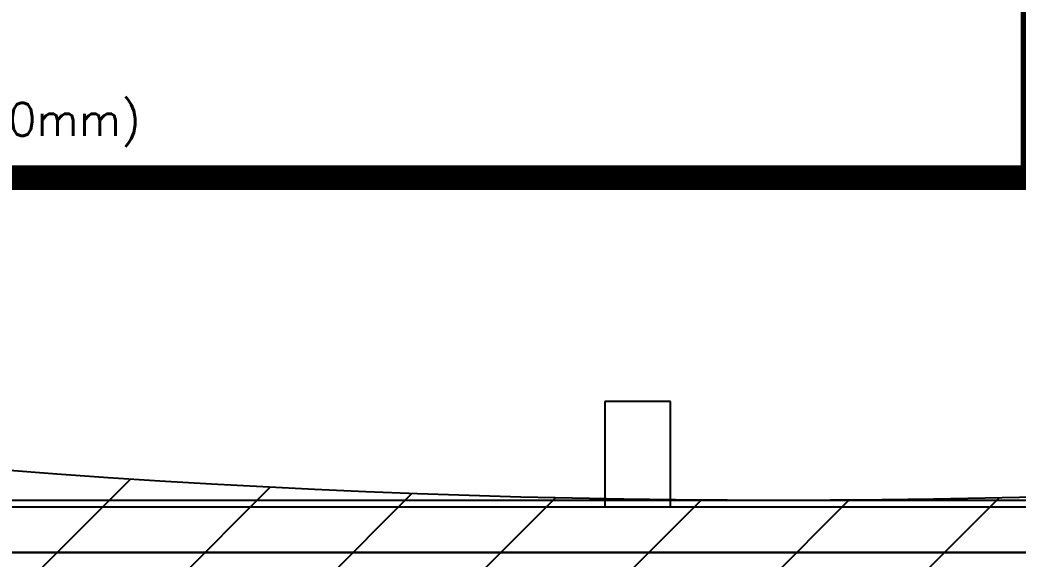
# Model space of a CAD drawing. Header units: millimetres. Extents: x -107267 to 109426, y -98906 to 83910.
# Drawn here: x -10440 to -7410, y -20 to 1616 of the extents above; entities that cross this region are included whole.
import ezdxf

# ---------------------------------------------------------------- set-up
doc = ezdxf.new("R2010")
doc.units = ezdxf.units.MM
doc.linetypes.add('ACAD_ISO12W100', pattern=[21, 12, -3, 0, -3, 0, -3])
for name, color, linetype in [('00 - ZONA DE PROTEÇÃO', 4, 'Continuous'), ('00 - Zona de proteção 2d', 4, 'Continuous'), ('Front View-MISC', 7, 'Continuous'), ('Front View-STEEL', 9, 'Continuous'), ('Top (Plan) View-MISC', 7, 'Continuous')]:
    doc.layers.add(name, color=color, linetype=linetype)
doc.layers.add('00_m3g_spda_ater_cabo50', color=1, linetype='Continuous', lineweight=9)
doc.layers.add('0_tag_texto_preto', color=7, linetype='Continuous', lineweight=9)
doc.styles.add('ROMANS', font='romans.shx')

# ---------------------------------------------------------------- blocks, each defined once
blk = doc.blocks.new('*U325')
at = {"layer": 'Top (Plan) View-MISC', "color": 0, "linetype": 'ByBlock', "lineweight": -2}
for p, q in [((-8464.8, 458.1), (-8664.8, 458.1)), ((-8664.8, 458.1), (-8664.8, 138.1)), ((-8464.8, 138.1), (-8464.8, 458.1))]:
    blk.add_line(p, q, dxfattribs=at)
blk = doc.blocks.new('*U482')
at = {"layer": 'Top (Plan) View-MISC', "color": 0, "linetype": 'ByBlock', "lineweight": -2}
blk.add_line((-21187.7, 138.1), (23428.9, 138.1), dxfattribs=at)
blk = doc.blocks.new('*U1067')
at = {"layer": 'Top (Plan) View-MISC', "color": 0, "linetype": 'ByBlock', "lineweight": -2}
blk.add_line((23207.9, 158.1), (-17567.7, 158.1), dxfattribs=at)
blk = doc.blocks.new('*U1196')
at = {"layer": 'Front View-MISC', "color": 0, "linetype": 'ByBlock', "lineweight": -2}
blk.add_line((-8664.8, 0), (-8664.8, 0, 3172), dxfattribs=at)
blk = doc.blocks.new('*U1205')
at = {"layer": 'Front View-MISC', "color": 0, "linetype": 'ByBlock', "lineweight": -2}
for p, q in [((-8664.5, 0, 3450), (-8464.5, 0, 3450)), ((-8664.5, 0), (-8664.5, 0, 3450)), ((-8464.5, 0), (-8464.5, 0, 3450))]:
    blk.add_line(p, q, dxfattribs=at)
blk = doc.blocks.new('*U1213')
at = {"layer": 'Front View-MISC', "color": 0, "linetype": 'ByBlock', "lineweight": -2}
for p, q in [((-12967.7, 0, 3172), (-8664.5, 0, 3172)), ((-8464, 0, 1272), (-8464, 0, 3172)), ((-8464, 0, 3172), (-4165.6, 0, 3172)), ((-4165.6, 0, 1272), (-8464, 0, 1272))]:
    blk.add_line(p, q, dxfattribs=at)
blk = doc.blocks.new('*U1222')
at = {"layer": 'Front View-MISC', "color": 0, "linetype": 'ByBlock', "lineweight": -2}
for p, q in [((-13407.5, 0, 3450), (23648.9, 0, 3450)), ((-13407.5, 0, 4300), (23648.9, 0, 4300))]:
    blk.add_line(p, q, dxfattribs=at)
blk = doc.blocks.new('*U1243')
at = {"layer": 'Front View-MISC', "color": 0, "linetype": 'ByBlock', "lineweight": -2}
for p, q in [((-9702.7, 0, 2187), (-11932.7, 0, 2187)), ((-10792.7, 0, 2237), (-9702.7, 0, 2237)), ((-10792.7, 0, 3102), (-9702.7, 0, 3102)), ((-9702.7, 0, 2237), (-9702.7, 0, 3102)), ((-9702.7, 0, 221.3), (-9702.7, 0, 256.9)), ((-9702.7, 0, 356.9), (-9702.7, 0, 765.7)), ((-9702.7, 0, 808.1), (-9702.7, 0, 1294.5)), ((-9702.7, 0, 1336.9), (-9702.7, 0, 2187)), ((-9030.4, 0, 985), (-9652.7, 0, 985)), ((-9652.7, 0, 935), (-9030.4, 0, 935)), ((-9652.7, 0, 935), (-9652.7, 0, 808.4)), ((-9652.7, 0, 766), (-9652.7, 0, 357.2)), ((-9652.7, 0, 257.2), (-9652.7, 0, 221.3)), ((-8737.7, 0, 2187), (-9652.7, 0, 2187)), ((-9652.7, 0, 2237), (-8737.7, 0, 2237)), ((-9652.7, 0, 2187), (-9652.7, 0, 1337.2)), ((-9652.7, 0, 1294.8), (-9652.7, 0, 985)), ((-9652.7, 0, 3102), (-9652.7, 0, 2237)), ((-9652.7, 0, 3102), (-8737.7, 0, 3102)), ((-8806.6, 0, 985), (-8988, 0, 985)), ((-8988, 0, 935), (-8806.6, 0, 935)), ((-8737.7, 0, 985), (-8764.2, 0, 985)), ((-8764.2, 0, 935), (-8737.7, 0, 935)), ((-8737.7, 0, 2187), (-8737.7, 0, 985)), ((-8737.7, 0, 935), (-8737.7, 0, 221.3)), ((-8737.7, 0, 3102), (-8737.7, 0, 2237)), ((-8673.5, 0, 0), (-8667.7, 0, 0)), ((-8667.7, 0, 0), (-8667.7, 0, 3172))]:
    blk.add_line(p, q, dxfattribs=at)
blk = doc.blocks.new('*U1247')
at = {"layer": 'Front View-MISC', "color": 0, "linetype": 'ByBlock', "lineweight": -2}
for p, q in [((-8464, 0, 1322), (-8394, 0, 1322)), ((-8464, 0, 3172), (-8464, 0, 1322)), ((-4164.5, 0, 3172), (-8464, 0, 3172)), ((-8394, 0, 2237), (-7479, 0, 2237)), ((-8394, 0, 2237), (-8394, 0, 3102)), ((-8394, 0, 3102), (-7479, 0, 3102)), ((-8394, 0, 1322), (-8394, 0, 2187)), ((-7479, 0, 2187), (-8394, 0, 2187)), ((-7479, 0, 1322), (-7429, 0, 1322)), ((-7479, 0, 1322), (-7479, 0, 2187)), ((-7479, 0, 2237), (-7479, 0, 3102)), ((-7429, 0, 2237), (-6339, 0, 2237)), ((-7429, 0, 3102), (-7429, 0, 2237)), ((-7429, 0, 3102), (-6339, 0, 3102)), ((-7429, 0, 2187), (-7429, 0, 1322)), ((-5199, 0, 2187), (-7429, 0, 2187))]:
    blk.add_line(p, q, dxfattribs=at)
blk = doc.blocks.new('*U1248')
at = {"layer": 'Front View-MISC', "color": 0, "linetype": 'ByBlock', "lineweight": -2}
for p, q in [((-4165.6, 0, 1272), (-8464.5, 0, 1272)), ((-8464.5, 0, 1322), (-4165.6, 0, 1322))]:
    blk.add_line(p, q, dxfattribs=at)
blk = doc.blocks.new('*U1297')
at = {"layer": 'Front View-MISC', "color": 0, "linetype": 'ByBlock', "lineweight": -2}
blk.add_line((-9827.7, 0, 3102), (-9827.7, 0, 2237), dxfattribs=at)
blk = doc.blocks.new('*U1306')
at = {"layer": 'Front View-MISC', "color": 0, "linetype": 'ByBlock', "lineweight": -2}
for p, q in [((-10429.8, 0, 5158), (-10389.1, 0, 5158)), ((-10367.9, 0, 5158), (-10327.2, 0, 5158)), ((-10306, 0, 5158), (-10265.3, 0, 5158)), ((-10244.1, 0, 5158), (-10203.4, 0, 5158)), ((-10182.2, 0, 5158), (-10141.5, 0, 5158)), ((-10120.3, 0, 5158), (-10079.6, 0, 5158)), ((-10058.4, 0, 5158), (-10017.7, 0, 5158)), ((-9996.5, 0, 5158), (-9955.8, 0, 5158)), ((-9934.6, 0, 5158), (-9893.9, 0, 5158)), ((-9872.7, 0, 5158), (-9832, 0, 5158)), ((-9810.8, 0, 5158), (-9770.1, 0, 5158)), ((-9748.9, 0, 5158), (-9708.2, 0, 5158)), ((-9687, 0, 5158), (-9646.3, 0, 5158)), ((-9625.1, 0, 5158), (-9584.4, 0, 5158)), ((-9563.2, 0, 5158), (-9522.5, 0, 5158)), ((-9501.3, 0, 5158), (-9460.6, 0, 5158)), ((-9439.4, 0, 5158), (-9398.7, 0, 5158)), ((-9377.5, 0, 5158), (-9336.8, 0, 5158)), ((-9315.6, 0, 5158), (-9274.9, 0, 5158)), ((-9253.7, 0, 5158), (-9213, 0, 5158)), ((-9191.8, 0, 5158), (-9151.1, 0, 5158)), ((-9129.9, 0, 5158), (-9089.2, 0, 5158)), ((-9068, 0, 5158), (-9027.3, 0, 5158)), ((-9006.1, 0, 5158), (-8965.4, 0, 5158)), ((-8944.2, 0, 5158), (-8903.5, 0, 5158)), ((-8882.3, 0, 5158), (-8841.6, 0, 5158)), ((-8820.4, 0, 5158), (-8779.7, 0, 5158)), ((-8758.5, 0, 5158), (-8717.8, 0, 5158)), ((-8696.6, 0, 5158), (-8655.9, 0, 5158)), ((-8634.7, 0, 5158), (-8594, 0, 5158)), ((-8572.8, 0, 5158), (-8532.1, 0, 5158)), ((-8510.9, 0, 5158), (-8470.2, 0, 5158)), ((-8449, 0, 5158), (-8408.3, 0, 5158)), ((-8387.1, 0, 5158), (-8346.4, 0, 5158)), ((-8325.2, 0, 5158), (-8284.5, 0, 5158)), ((-8263.3, 0, 5158), (-8222.6, 0, 5158)), ((-8201.4, 0, 5158), (-8160.7, 0, 5158)), ((-8139.5, 0, 5158), (-8098.8, 0, 5158)), ((-8077.6, 0, 5158), (-8036.9, 0, 5158)), ((-8015.7, 0, 5158), (-7975, 0, 5158)), ((-7953.8, 0, 5158), (-7913.1, 0, 5158)), ((-7891.9, 0, 5158), (-7851.2, 0, 5158)), ((-7830, 0, 5158), (-7789.3, 0, 5158)), ((-7768.1, 0, 5158), (-7727.4, 0, 5158)), ((-7706.2, 0, 5158), (-7665.5, 0, 5158)), ((-7644.3, 0, 5158), (-7603.6, 0, 5158)), ((-7582.4, 0, 5158), (-7541.7, 0, 5158)), ((-7520.5, 0, 5158), (-7479.8, 0, 5158)), ((-7458.6, 0, 5158), (-7417.9, 0, 5158))]:
    blk.add_line(p, q, dxfattribs=at)
blk = doc.blocks.new('*U1807')
at = {"layer": 'Front View-MISC', "color": 0, "linetype": 'ByBlock', "lineweight": -2}
for p, q in [((-7417.9, 0, 5166.4), (-7417.9, 0, 4300)), ((-7417.9, 0, 5166.4), (-7396.7, 0, 5166.4)), ((-7396.7, 0, 5166.4), (-7396.7, 0, 4300))]:
    blk.add_line(p, q, dxfattribs=at)
blk = doc.blocks.new('*U1808')
at = {"layer": 'Front View-MISC', "color": 0, "linetype": 'ByBlock', "lineweight": -2}
for p, q in [((-7479.8, 0, 5166.4), (-7479.8, 0, 4300)), ((-7479.8, 0, 5166.4), (-7458.6, 0, 5166.4)), ((-7458.6, 0, 5166.4), (-7458.6, 0, 4300))]:
    blk.add_line(p, q, dxfattribs=at)
blk = doc.blocks.new('*U1809')
at = {"layer": 'Front View-MISC', "color": 0, "linetype": 'ByBlock', "lineweight": -2}
for p, q in [((-7541.7, 0, 5166.4), (-7541.7, 0, 4300)), ((-7541.7, 0, 5166.4), (-7520.5, 0, 5166.4)), ((-7520.5, 0, 5166.4), (-7520.5, 0, 4300))]:
    blk.add_line(p, q, dxfattribs=at)
blk = doc.blocks.new('*U1810')
at = {"layer": 'Front View-MISC', "color": 0, "linetype": 'ByBlock', "lineweight": -2}
for p, q in [((-7603.6, 0, 5166.4), (-7603.6, 0, 4300)), ((-7603.6, 0, 5166.4), (-7582.4, 0, 5166.4)), ((-7582.4, 0, 5166.4), (-7582.4, 0, 4300))]:
    blk.add_line(p, q, dxfattribs=at)
blk = doc.blocks.new('*U1811')
at = {"layer": 'Front View-MISC', "color": 0, "linetype": 'ByBlock', "lineweight": -2}
for p, q in [((-7665.5, 0, 5166.4), (-7665.5, 0, 4300)), ((-7665.5, 0, 5166.4), (-7644.3, 0, 5166.4)), ((-7644.3, 0, 5166.4), (-7644.3, 0, 4300))]:
    blk.add_line(p, q, dxfattribs=at)
blk = doc.blocks.new('*U1812')
at = {"layer": 'Front View-MISC', "color": 0, "linetype": 'ByBlock', "lineweight": -2}
for p, q in [((-7727.4, 0, 5166.4), (-7727.4, 0, 4300)), ((-7727.4, 0, 5166.4), (-7706.2, 0, 5166.4)), ((-7706.2, 0, 5166.4), (-7706.2, 0, 4300))]:
    blk.add_line(p, q, dxfattribs=at)
blk = doc.blocks.new('*U1813')
at = {"layer": 'Front View-MISC', "color": 0, "linetype": 'ByBlock', "lineweight": -2}
for p, q in [((-7789.3, 0, 5166.4), (-7789.3, 0, 4300)), ((-7789.3, 0, 5166.4), (-7768.1, 0, 5166.4)), ((-7768.1, 0, 5166.4), (-7768.1, 0, 4300))]:
    blk.add_line(p, q, dxfattribs=at)
blk = doc.blocks.new('*U1814')
at = {"layer": 'Front View-MISC', "color": 0, "linetype": 'ByBlock', "lineweight": -2}
for p, q in [((-7851.2, 0, 5166.4), (-7851.2, 0, 4300)), ((-7851.2, 0, 5166.4), (-7830, 0, 5166.4)), ((-7830, 0, 5166.4), (-7830, 0, 4300))]:
    blk.add_line(p, q, dxfattribs=at)
blk = doc.blocks.new('*U1815')
at = {"layer": 'Front View-MISC', "color": 0, "linetype": 'ByBlock', "lineweight": -2}
for p, q in [((-7913.1, 0, 5166.4), (-7913.1, 0, 4300)), ((-7913.1, 0, 5166.4), (-7891.9, 0, 5166.4)), ((-7891.9, 0, 5166.4), (-7891.9, 0, 4300))]:
    blk.add_line(p, q, dxfattribs=at)
blk = doc.blocks.new('*U1816')
at = {"layer": 'Front View-MISC', "color": 0, "linetype": 'ByBlock', "lineweight": -2}
for p, q in [((-7975, 0, 5166.4), (-7975, 0, 4300)), ((-7975, 0, 5166.4), (-7953.8, 0, 5166.4)), ((-7953.8, 0, 5166.4), (-7953.8, 0, 4300))]:
    blk.add_line(p, q, dxfattribs=at)
blk = doc.blocks.new('*U1817')
at = {"layer": 'Front View-MISC', "color": 0, "linetype": 'ByBlock', "lineweight": -2}
for p, q in [((-8036.9, 0, 5166.4), (-8036.9, 0, 4300)), ((-8036.9, 0, 5166.4), (-8015.7, 0, 5166.4)), ((-8015.7, 0, 5166.4), (-8015.7, 0, 4300))]:
    blk.add_line(p, q, dxfattribs=at)
blk = doc.blocks.new('*U1818')
at = {"layer": 'Front View-MISC', "color": 0, "linetype": 'ByBlock', "lineweight": -2}
for p, q in [((-8098.8, 0, 5166.4), (-8098.8, 0, 4300)), ((-8098.8, 0, 5166.4), (-8077.6, 0, 5166.4)), ((-8077.6, 0, 5166.4), (-8077.6, 0, 4300))]:
    blk.add_line(p, q, dxfattribs=at)
blk = doc.blocks.new('*U1819')
at = {"layer": 'Front View-MISC', "color": 0, "linetype": 'ByBlock', "lineweight": -2}
for p, q in [((-8160.7, 0, 5166.4), (-8160.7, 0, 4300)), ((-8160.7, 0, 5166.4), (-8139.5, 0, 5166.4)), ((-8139.5, 0, 5166.4), (-8139.5, 0, 4300))]:
    blk.add_line(p, q, dxfattribs=at)
blk = doc.blocks.new('*U1820')
at = {"layer": 'Front View-MISC', "color": 0, "linetype": 'ByBlock', "lineweight": -2}
for p, q in [((-8222.6, 0, 5166.4), (-8222.6, 0, 4300)), ((-8222.6, 0, 5166.4), (-8201.4, 0, 5166.4)), ((-8201.4, 0, 5166.4), (-8201.4, 0, 4300))]:
    blk.add_line(p, q, dxfattribs=at)
blk = doc.blocks.new('*U1821')
at = {"layer": 'Front View-MISC', "color": 0, "linetype": 'ByBlock', "lineweight": -2}
for p, q in [((-8284.5, 0, 5166.4), (-8284.5, 0, 4300)), ((-8284.5, 0, 5166.4), (-8263.3, 0, 5166.4)), ((-8263.3, 0, 5166.4), (-8263.3, 0, 4300))]:
    blk.add_line(p, q, dxfattribs=at)
blk = doc.blocks.new('*U1822')
at = {"layer": 'Front View-MISC', "color": 0, "linetype": 'ByBlock', "lineweight": -2}
for p, q in [((-8346.4, 0, 5166.4), (-8346.4, 0, 4300)), ((-8346.4, 0, 5166.4), (-8325.2, 0, 5166.4)), ((-8325.2, 0, 5166.4), (-8325.2, 0, 4300))]:
    blk.add_line(p, q, dxfattribs=at)
blk = doc.blocks.new('*U1823')
at = {"layer": 'Front View-MISC', "color": 0, "linetype": 'ByBlock', "lineweight": -2}
for p, q in [((-8408.3, 0, 5166.4), (-8408.3, 0, 4300)), ((-8408.3, 0, 5166.4), (-8387.1, 0, 5166.4)), ((-8387.1, 0, 5166.4), (-8387.1, 0, 4300))]:
    blk.add_line(p, q, dxfattribs=at)
blk = doc.blocks.new('*U1824')
at = {"layer": 'Front View-MISC', "color": 0, "linetype": 'ByBlock', "lineweight": -2}
for p, q in [((-8470.2, 0, 5166.4), (-8470.2, 0, 4300)), ((-8470.2, 0, 5166.4), (-8449, 0, 5166.4)), ((-8449, 0, 5166.4), (-8449, 0, 4300))]:
    blk.add_line(p, q, dxfattribs=at)
blk = doc.blocks.new('*U1825')
at = {"layer": 'Front View-MISC', "color": 0, "linetype": 'ByBlock', "lineweight": -2}
for p, q in [((-8532.1, 0, 5166.4), (-8532.1, 0, 4300)), ((-8532.1, 0, 5166.4), (-8510.9, 0, 5166.4)), ((-8510.9, 0, 5166.4), (-8510.9, 0, 4300))]:
    blk.add_line(p, q, dxfattribs=at)
blk = doc.blocks.new('*U1826')
at = {"layer": 'Front View-MISC', "color": 0, "linetype": 'ByBlock', "lineweight": -2}
for p, q in [((-8594, 0, 5166.4), (-8594, 0, 4300)), ((-8594, 0, 5166.4), (-8572.8, 0, 5166.4)), ((-8572.8, 0, 5166.4), (-8572.8, 0, 4300))]:
    blk.add_line(p, q, dxfattribs=at)
blk = doc.blocks.new('*U1827')
at = {"layer": 'Front View-MISC', "color": 0, "linetype": 'ByBlock', "lineweight": -2}
for p, q in [((-8655.9, 0, 5166.4), (-8655.9, 0, 4300)), ((-8655.9, 0, 5166.4), (-8634.7, 0, 5166.4)), ((-8634.7, 0, 5166.4), (-8634.7, 0, 4300))]:
    blk.add_line(p, q, dxfattribs=at)
blk = doc.blocks.new('*U1828')
at = {"layer": 'Front View-MISC', "color": 0, "linetype": 'ByBlock', "lineweight": -2}
for p, q in [((-8717.8, 0, 5166.4), (-8717.8, 0, 4300)), ((-8717.8, 0, 5166.4), (-8696.6, 0, 5166.4)), ((-8696.6, 0, 5166.4), (-8696.6, 0, 4300))]:
    blk.add_line(p, q, dxfattribs=at)
blk = doc.blocks.new('*U1829')
at = {"layer": 'Front View-MISC', "color": 0, "linetype": 'ByBlock', "lineweight": -2}
for p, q in [((-8779.7, 0, 5166.4), (-8779.7, 0, 4300)), ((-8779.7, 0, 5166.4), (-8758.5, 0, 5166.4)), ((-8758.5, 0, 5166.4), (-8758.5, 0, 4300))]:
    blk.add_line(p, q, dxfattribs=at)
blk = doc.blocks.new('*U1830')
at = {"layer": 'Front View-MISC', "color": 0, "linetype": 'ByBlock', "lineweight": -2}
for p, q in [((-8841.6, 0, 5166.4), (-8841.6, 0, 4300)), ((-8841.6, 0, 5166.4), (-8820.4, 0, 5166.4)), ((-8820.4, 0, 5166.4), (-8820.4, 0, 4300))]:
    blk.add_line(p, q, dxfattribs=at)
blk = doc.blocks.new('*U1831')
at = {"layer": 'Front View-MISC', "color": 0, "linetype": 'ByBlock', "lineweight": -2}
for p, q in [((-8903.5, 0, 5166.4), (-8903.5, 0, 4300)), ((-8903.5, 0, 5166.4), (-8882.3, 0, 5166.4)), ((-8882.3, 0, 5166.4), (-8882.3, 0, 4300))]:
    blk.add_line(p, q, dxfattribs=at)
blk = doc.blocks.new('*U1832')
at = {"layer": 'Front View-MISC', "color": 0, "linetype": 'ByBlock', "lineweight": -2}
for p, q in [((-8965.4, 0, 5166.4), (-8965.4, 0, 4300)), ((-8965.4, 0, 5166.4), (-8944.2, 0, 5166.4)), ((-8944.2, 0, 5166.4), (-8944.2, 0, 4300))]:
    blk.add_line(p, q, dxfattribs=at)
blk = doc.blocks.new('*U1833')
at = {"layer": 'Front View-MISC', "color": 0, "linetype": 'ByBlock', "lineweight": -2}
for p, q in [((-9027.3, 0, 5166.4), (-9027.3, 0, 4300)), ((-9027.3, 0, 5166.4), (-9006.1, 0, 5166.4)), ((-9006.1, 0, 5166.4), (-9006.1, 0, 4300))]:
    blk.add_line(p, q, dxfattribs=at)
blk = doc.blocks.new('*U1834')
at = {"layer": 'Front View-MISC', "color": 0, "linetype": 'ByBlock', "lineweight": -2}
for p, q in [((-9089.2, 0, 5166.4), (-9089.2, 0, 4300)), ((-9089.2, 0, 5166.4), (-9068, 0, 5166.4)), ((-9068, 0, 5166.4), (-9068, 0, 4300))]:
    blk.add_line(p, q, dxfattribs=at)
blk = doc.blocks.new('*U1835')
at = {"layer": 'Front View-MISC', "color": 0, "linetype": 'ByBlock', "lineweight": -2}
for p, q in [((-9151.1, 0, 5166.4), (-9151.1, 0, 4300)), ((-9151.1, 0, 5166.4), (-9129.9, 0, 5166.4)), ((-9129.9, 0, 5166.4), (-9129.9, 0, 4300))]:
    blk.add_line(p, q, dxfattribs=at)
blk = doc.blocks.new('*U1836')
at = {"layer": 'Front View-MISC', "color": 0, "linetype": 'ByBlock', "lineweight": -2}
for p, q in [((-9213, 0, 5166.4), (-9213, 0, 4300)), ((-9213, 0, 5166.4), (-9191.8, 0, 5166.4)), ((-9191.8, 0, 5166.4), (-9191.8, 0, 4300))]:
    blk.add_line(p, q, dxfattribs=at)
blk = doc.blocks.new('*U1837')
at = {"layer": 'Front View-MISC', "color": 0, "linetype": 'ByBlock', "lineweight": -2}
for p, q in [((-9274.9, 0, 5166.4), (-9274.9, 0, 4300)), ((-9274.9, 0, 5166.4), (-9253.7, 0, 5166.4)), ((-9253.7, 0, 5166.4), (-9253.7, 0, 4300))]:
    blk.add_line(p, q, dxfattribs=at)
blk = doc.blocks.new('*U1838')
at = {"layer": 'Front View-MISC', "color": 0, "linetype": 'ByBlock', "lineweight": -2}
for p, q in [((-9336.8, 0, 5166.4), (-9336.8, 0, 4300)), ((-9336.8, 0, 5166.4), (-9315.6, 0, 5166.4)), ((-9315.6, 0, 5166.4), (-9315.6, 0, 4300))]:
    blk.add_line(p, q, dxfattribs=at)
blk = doc.blocks.new('*U1839')
at = {"layer": 'Front View-MISC', "color": 0, "linetype": 'ByBlock', "lineweight": -2}
for p, q in [((-9398.7, 0, 5166.4), (-9398.7, 0, 4300)), ((-9398.7, 0, 5166.4), (-9377.5, 0, 5166.4)), ((-9377.5, 0, 5166.4), (-9377.5, 0, 4300))]:
    blk.add_line(p, q, dxfattribs=at)
blk = doc.blocks.new('*U1840')
at = {"layer": 'Front View-MISC', "color": 0, "linetype": 'ByBlock', "lineweight": -2}
for p, q in [((-9460.6, 0, 5166.4), (-9460.6, 0, 4300)), ((-9460.6, 0, 5166.4), (-9439.4, 0, 5166.4)), ((-9439.4, 0, 5166.4), (-9439.4, 0, 4300))]:
    blk.add_line(p, q, dxfattribs=at)
blk = doc.blocks.new('*U1841')
at = {"layer": 'Front View-MISC', "color": 0, "linetype": 'ByBlock', "lineweight": -2}
for p, q in [((-9522.5, 0, 5166.4), (-9522.5, 0, 4300)), ((-9522.5, 0, 5166.4), (-9501.3, 0, 5166.4)), ((-9501.3, 0, 5166.4), (-9501.3, 0, 4300))]:
    blk.add_line(p, q, dxfattribs=at)
blk = doc.blocks.new('*U1842')
at = {"layer": 'Front View-MISC', "color": 0, "linetype": 'ByBlock', "lineweight": -2}
for p, q in [((-9584.4, 0, 5166.4), (-9584.4, 0, 4300)), ((-9584.4, 0, 5166.4), (-9563.2, 0, 5166.4)), ((-9563.2, 0, 5166.4), (-9563.2, 0, 4300))]:
    blk.add_line(p, q, dxfattribs=at)
blk = doc.blocks.new('*U1843')
at = {"layer": 'Front View-MISC', "color": 0, "linetype": 'ByBlock', "lineweight": -2}
for p, q in [((-9646.3, 0, 5166.4), (-9646.3, 0, 4300)), ((-9646.3, 0, 5166.4), (-9625.1, 0, 5166.4)), ((-9625.1, 0, 5166.4), (-9625.1, 0, 4300))]:
    blk.add_line(p, q, dxfattribs=at)
blk = doc.blocks.new('*U1844')
at = {"layer": 'Front View-MISC', "color": 0, "linetype": 'ByBlock', "lineweight": -2}
for p, q in [((-9708.2, 0, 5166.4), (-9708.2, 0, 4300)), ((-9708.2, 0, 5166.4), (-9687, 0, 5166.4)), ((-9687, 0, 5166.4), (-9687, 0, 4300))]:
    blk.add_line(p, q, dxfattribs=at)
blk = doc.blocks.new('*U1845')
at = {"layer": 'Front View-MISC', "color": 0, "linetype": 'ByBlock', "lineweight": -2}
for p, q in [((-9770.1, 0, 5166.4), (-9770.1, 0, 4300)), ((-9770.1, 0, 5166.4), (-9748.9, 0, 5166.4)), ((-9748.9, 0, 5166.4), (-9748.9, 0, 4300))]:
    blk.add_line(p, q, dxfattribs=at)
blk = doc.blocks.new('*U1846')
at = {"layer": 'Front View-MISC', "color": 0, "linetype": 'ByBlock', "lineweight": -2}
for p, q in [((-9832, 0, 5166.4), (-9832, 0, 4300)), ((-9832, 0, 5166.4), (-9810.8, 0, 5166.4)), ((-9810.8, 0, 5166.4), (-9810.8, 0, 4300))]:
    blk.add_line(p, q, dxfattribs=at)
blk = doc.blocks.new('*U1847')
at = {"layer": 'Front View-MISC', "color": 0, "linetype": 'ByBlock', "lineweight": -2}
for p, q in [((-9893.9, 0, 5166.4), (-9893.9, 0, 4300)), ((-9893.9, 0, 5166.4), (-9872.7, 0, 5166.4)), ((-9872.7, 0, 5166.4), (-9872.7, 0, 4300))]:
    blk.add_line(p, q, dxfattribs=at)
blk = doc.blocks.new('*U1848')
at = {"layer": 'Front View-MISC', "color": 0, "linetype": 'ByBlock', "lineweight": -2}
for p, q in [((-9955.8, 0, 5166.4), (-9955.8, 0, 4300)), ((-9955.8, 0, 5166.4), (-9934.6, 0, 5166.4)), ((-9934.6, 0, 5166.4), (-9934.6, 0, 4300))]:
    blk.add_line(p, q, dxfattribs=at)
blk = doc.blocks.new('*U1849')
at = {"layer": 'Front View-MISC', "color": 0, "linetype": 'ByBlock', "lineweight": -2}
for p, q in [((-10017.7, 0, 5166.4), (-10017.7, 0, 4300)), ((-10017.7, 0, 5166.4), (-9996.5, 0, 5166.4)), ((-9996.5, 0, 5166.4), (-9996.5, 0, 4300))]:
    blk.add_line(p, q, dxfattribs=at)
blk = doc.blocks.new('*U1850')
at = {"layer": 'Front View-MISC', "color": 0, "linetype": 'ByBlock', "lineweight": -2}
for p, q in [((-10079.6, 0, 5166.4), (-10079.6, 0, 4300)), ((-10079.6, 0, 5166.4), (-10058.4, 0, 5166.4)), ((-10058.4, 0, 5166.4), (-10058.4, 0, 4300))]:
    blk.add_line(p, q, dxfattribs=at)
blk = doc.blocks.new('*U1851')
at = {"layer": 'Front View-MISC', "color": 0, "linetype": 'ByBlock', "lineweight": -2}
for p, q in [((-10141.5, 0, 5166.4), (-10141.5, 0, 4300)), ((-10141.5, 0, 5166.4), (-10120.3, 0, 5166.4)), ((-10120.3, 0, 5166.4), (-10120.3, 0, 4300))]:
    blk.add_line(p, q, dxfattribs=at)
blk = doc.blocks.new('*U1852')
at = {"layer": 'Front View-MISC', "color": 0, "linetype": 'ByBlock', "lineweight": -2}
for p, q in [((-10203.4, 0, 5166.4), (-10203.4, 0, 4300)), ((-10203.4, 0, 5166.4), (-10182.2, 0, 5166.4)), ((-10182.2, 0, 5166.4), (-10182.2, 0, 4300))]:
    blk.add_line(p, q, dxfattribs=at)
blk = doc.blocks.new('*U1853')
at = {"layer": 'Front View-MISC', "color": 0, "linetype": 'ByBlock', "lineweight": -2}
for p, q in [((-10265.3, 0, 5166.4), (-10265.3, 0, 4300)), ((-10265.3, 0, 5166.4), (-10244.1, 0, 5166.4)), ((-10244.1, 0, 5166.4), (-10244.1, 0, 4300))]:
    blk.add_line(p, q, dxfattribs=at)
blk = doc.blocks.new('*U1854')
at = {"layer": 'Front View-MISC', "color": 0, "linetype": 'ByBlock', "lineweight": -2}
for p, q in [((-10327.2, 0, 5166.4), (-10327.2, 0, 4300)), ((-10327.2, 0, 5166.4), (-10306, 0, 5166.4)), ((-10306, 0, 5166.4), (-10306, 0, 4300))]:
    blk.add_line(p, q, dxfattribs=at)
blk = doc.blocks.new('*U1855')
at = {"layer": 'Front View-MISC', "color": 0, "linetype": 'ByBlock', "lineweight": -2}
for p, q in [((-10389.1, 0, 5166.4), (-10389.1, 0, 4300)), ((-10389.1, 0, 5166.4), (-10367.9, 0, 5166.4)), ((-10367.9, 0, 5166.4), (-10367.9, 0, 4300))]:
    blk.add_line(p, q, dxfattribs=at)
blk = doc.blocks.new('*U1856')
at = {"layer": 'Front View-MISC', "color": 0, "linetype": 'ByBlock', "lineweight": -2}
for p, q in [((-10451, 0, 5166.4), (-10451, 0, 4300)), ((-10451, 0, 5166.4), (-10429.8, 0, 5166.4)), ((-10429.8, 0, 5166.4), (-10429.8, 0, 4300))]:
    blk.add_line(p, q, dxfattribs=at)
blk = doc.blocks.new('*U1897')
at = {"layer": 'Front View-MISC', "color": 0, "linetype": 'ByBlock', "lineweight": -2}
for p, q in [((-8673.5, 0), (-6388.6, 0)), ((-8673.5, 0, -160), (-8673.5, 0))]:
    blk.add_line(p, q, dxfattribs=at)
blk = doc.blocks.new('*U1898')
at = {"layer": 'Front View-MISC', "color": 0, "linetype": 'ByBlock', "lineweight": -2}
for p, q in [((-8674.5, 0, -160), (-6388.7, 0, -160)), ((-8674.5, 0, -320), (-8674.5, 0, -160))]:
    blk.add_line(p, q, dxfattribs=at)
blk = doc.blocks.new('*U1899')
at = {"layer": 'Front View-MISC', "color": 0, "linetype": 'ByBlock', "lineweight": -2}
for p, q in [((-8674.5, 0, -320), (-6388.7, 0, -320)), ((-8674.5, 0, -480), (-8674.5, 0, -320))]:
    blk.add_line(p, q, dxfattribs=at)
blk = doc.blocks.new('*U1900')
at = {"layer": 'Front View-MISC', "color": 0, "linetype": 'ByBlock', "lineweight": -2}
for p, q in [((-8674.5, 0, -480), (-6388.7, 0, -480)), ((-8674.5, 0, -640), (-8674.5, 0, -480))]:
    blk.add_line(p, q, dxfattribs=at)
blk = doc.blocks.new('*U1901')
at = {"layer": 'Front View-MISC', "color": 0, "linetype": 'ByBlock', "lineweight": -2}
for p, q in [((-8674.5, 0, -640), (-6388.7, 0, -640)), ((-8674.5, 0, -800), (-8674.5, 0, -640))]:
    blk.add_line(p, q, dxfattribs=at)
blk = doc.blocks.new('*U1902')
at = {"layer": 'Front View-MISC', "color": 0, "linetype": 'ByBlock', "lineweight": -2}
blk.add_line((-8675.4, 0, -800), (-6388.7, 0, -800), dxfattribs=at)
blk = doc.blocks.new('*U1903')
at = {"layer": 'Front View-MISC', "color": 0, "linetype": 'ByBlock', "lineweight": -2}
blk.add_line((-8675.4, 0, -960), (-6388.7, 0, -960), dxfattribs=at)
blk = doc.blocks.new('*U1904')
at = {"layer": 'Front View-MISC', "color": 0, "linetype": 'ByBlock', "lineweight": -2}
for p, q in [((-4059.6, 0, -1280), (-8675.4, 0, -1280)), ((-8675.4, 0, -1120), (-6388.7, 0, -1120)), ((-8675.4, 0, -1280), (-8675.4, 0, -1120))]:
    blk.add_line(p, q, dxfattribs=at)
blk = doc.blocks.new('*U1905')
at = {"layer": 'Front View-MISC', "color": 0, "linetype": 'ByBlock', "lineweight": -2}
for p, q in [((-8806.6, 0, 221.3), (-8895.4, 0, 221.3)), ((-8895.4, 0, -406.6), (-8895.4, 0, 221.3)), ((-8806.6, 0, -406.6), (-8895.4, 0, -406.6)), ((-8895.4, 0, -966.3), (-8895.4, 0, -406.6)), ((-8675.4, 0, -966.3), (-8895.4, 0, -966.3)), ((-8895.4, 0, -1374.6), (-8895.4, 0, -966.3)), ((-8675.4, 0, -1374.6), (-8895.4, 0, -1374.6)), ((-8675.4, 0, 221.3), (-8759.2, 0, 221.3)), ((-8675.4, 0, -406.6), (-8759.2, 0, -406.6)), ((-8675.4, 0, 221.3), (-8675.4, 0, -406.6)), ((-8675.4, 0, -406.6), (-8675.4, 0, -966.3)), ((-8675.4, 0, -966.3), (-8675.4, 0, -1120)), ((-8675.4, 0, -1280), (-8675.4, 0, -1374.6))]:
    blk.add_line(p, q, dxfattribs=at)
blk = doc.blocks.new('*U1941')
at = {"layer": 'Front View-STEEL', "color": 0, "linetype": 'ByBlock', "lineweight": -2}
for p, q in [((-8806.6, 0, -876.9), (-8806.6, 0, -416.3)), ((-8806.6, 0, -326.9), (-8806.6, 0, 111)), ((-8806.6, 0, 200.4), (-8806.6, 0, 221.6)), ((-8806.6, 0, 581.3), (-8806.6, 0, 602.5)), ((-8806.6, 0, 111), (-8806.6, 0, 200.4)), ((-8806.6, 0, 221.6), (-8806.6, 0, 581.3)), ((-8806.6, 0, 602.5), (-8806.6, 0, 670.7)), ((-8806.6, 0, -416.3), (-8806.6, 0, -326.9)), ((-8764.2, 0, -753.3), (-8764.2, 0, -416.3)), ((-8764.2, 0, -326.9), (-8764.2, 0, 111)), ((-8764.2, 0, 200.4), (-8764.2, 0, 221.6)), ((-8764.2, 0, 581.3), (-8764.2, 0, 602.5)), ((-8764.2, 0, 111), (-8764.2, 0, 200.4)), ((-8764.2, 0, 221.6), (-8764.2, 0, 581.3)), ((-8764.2, 0, 602.5), (-8764.2, 0, 670.7)), ((-8764.2, 0, -416.3), (-8764.2, 0, -326.9)), ((-8764.2, 0, -842.7), (-8764.2, 0, -949.8)), ((-8764.2, 0, -949.8), (-8759.2, 0, -949.8)), ((-8759.2, 0, -842.7), (-8764.2, 0, -842.7)), ((-8764.2, 0, -842.7), (-8764.2, 0, -753.3)), ((-8764.2, 0, -283), (-8759.2, 0, -283)), ((-8759.2, 0, -949.8), (-8759.2, 0, -842.7)), ((-8759.2, 0, -842.7), (-8759.2, 0, -283))]:
    blk.add_line(p, q, dxfattribs=at)
at = {"layer": 'Front View-STEEL', "color": 0, "linetype": 'ByBlock', "lineweight": -2, "extrusion": (0, -1, 0)}
for centre, major_axis, ratio, start_param, end_param in [((-8785.4, 0, 221.6), (21.2, 0), 0.382996, -4.346627, -1.936558), ((-8785.4, 0, 602.5), (21.2, 0), 0.382996, -4.346627, -1.936558), ((-8785.4, 0, 111), (0, 0, -22.7), 0.933851, -1.570796, 4.712389), ((-8785.4, 0, -416.3), (0, 0, -22.7), 0.933851, -1.570796, 4.712389), ((-8785.4, 0, 221.6), (21.2, 0), 0.382996, -1.205034, 1.205034), ((-8785.4, 0, 602.5), (21.2, 0), 0.382996, -1.205034, 1.205034)]:
    blk.add_ellipse(centre, major_axis=major_axis, ratio=ratio, start_param=start_param, end_param=end_param, dxfattribs=at)
at = {"layer": 'Front View-STEEL', "color": 0, "linetype": 'ByBlock', "lineweight": -2, "extrusion": (0, 1, 0)}
for centre, major_axis, ratio, start_param, end_param in [((-8785.4, 0, 221.6), (-18, 0), 0.382996, -1.135978, 1.135978), ((-8785.4, 0, 602.5), (-18, 0), 0.382996, -1.135978, 1.135978), ((-8785.4, 0, 111), (0, 0, -19.3), 0.933851, 1.570796326794897, 7.853981633974483), ((-8785.4, 0, -416.3), (0, 0, -19.3), 0.933851, 1.570796326794897, 7.853981633974483), ((-8785.4, 0, 221.6), (-18, 0), 0.382996, -4.277571, -2.005614), ((-8785.4, 0, 602.5), (-18, 0), 0.382996, -4.277571, -2.005614), ((-8785.4, 0, 670.7), (0, 0, -22.7), 0.933851, 1.570796, 3.141593), ((-8785.4, 0, 670.7), (0, 0, -22.7), 0.933851, -3.141593, -1.570796)]:
    blk.add_ellipse(centre, major_axis=major_axis, ratio=ratio, start_param=start_param, end_param=end_param, dxfattribs=at)
blk = doc.blocks.new('*U1942')
at = {"layer": 'Front View-STEEL', "color": 0, "linetype": 'ByBlock', "lineweight": -2}
for p, q in [((-8764.2, 0, 693.4), (-8806.6, 0, 693.4)), ((-8806.6, 0, 670.7), (-8806.6, 0, 693.4)), ((-8764.2, 0, 670.7), (-8764.2, 0, 693.4))]:
    blk.add_line(p, q, dxfattribs=at)
at = {"layer": 'Front View-STEEL', "color": 0, "linetype": 'ByBlock', "lineweight": -2, "extrusion": (0, -1, 0)}
for start, end in [(180, 181.9602), (358.0398, 180)]:
    blk.add_arc((-8785.4, 672.2), 21.2, start, end, dxfattribs=at)
blk = doc.blocks.new('*U1943')
at = {"layer": 'Front View-STEEL', "color": 0, "linetype": 'ByBlock', "lineweight": -2}
for p, q in [((-8806.6, 0, 766.5), (-8806.6, 0, 787.7)), ((-8806.6, 0, 1202.2), (-8806.6, 0, 1223.4)), ((-8806.6, 0, 693.4), (-8806.6, 0, 766.5)), ((-8806.6, 0, 787.7), (-8806.6, 0, 1202.2)), ((-8806.6, 0, 1223.4), (-8806.6, 0, 1298.3)), ((-8764.2, 0, 766.5), (-8764.2, 0, 787.7)), ((-8764.2, 0, 1202.2), (-8764.2, 0, 1223.4)), ((-8764.2, 0, 693.4), (-8764.2, 0, 766.5)), ((-8764.2, 0, 787.7), (-8764.2, 0, 1202.2)), ((-8764.2, 0, 1223.4), (-8764.2, 0, 1298.3)), ((-8759.2, 0, -282.4), (-8764.2, 0, -282.4)), ((-8764.2, 0, 345.5), (-8759.2, 0, 345.5)), ((-8759.2, 0, -283), (-8759.2, 0, -282.4)), ((-8759.2, 0, -282.4), (-8759.2, 0, 345.5))]:
    blk.add_line(p, q, dxfattribs=at)
at = {"layer": 'Front View-STEEL', "color": 0, "linetype": 'ByBlock', "lineweight": -2, "extrusion": (0, -1, 0)}
for centre, start_param, end_param in [((-8785.4, 0, 787.7), -4.317896, -1.96529), ((-8785.4, 0, 1223.4), -4.317896, -1.96529), ((-8785.4, 0, 787.7), -1.176303, 1.176303), ((-8785.4, 0, 1223.4), -1.176303, 1.176303)]:
    blk.add_ellipse(centre, major_axis=(21.2, 0), ratio=0.416317, start_param=start_param, end_param=end_param, dxfattribs=at)
at = {"layer": 'Front View-STEEL', "color": 0, "linetype": 'ByBlock', "lineweight": -2, "extrusion": (0, 1, 0)}
for centre, major_axis, ratio, start_param, end_param in [((-8785.4, 0, 1298.3), (0, 0, -23), 0.923191, 1.570796, 3.141593), ((-8785.4, 0, 787.7), (-18, 0), 0.416317, -1.101041, 1.101041), ((-8785.4, 0, 1223.4), (-18, 0), 0.416317, -1.101041, 1.101041), ((-8785.4, 0, 1298.3), (0, 0, -23), 0.923191, -3.141593, -1.570796), ((-8785.4, 0, 787.7), (-18, 0), 0.416317, -4.242634, -2.040551), ((-8785.4, 0, 1223.4), (-18, 0), 0.416317, -4.242634, -2.040551)]:
    blk.add_ellipse(centre, major_axis=major_axis, ratio=ratio, start_param=start_param, end_param=end_param, dxfattribs=at)
blk = doc.blocks.new('*U1944')
at = {"layer": 'Front View-STEEL', "color": 0, "linetype": 'ByBlock', "lineweight": -2}
for p, q in [((-8764.2, 0, 1321.3), (-8806.6, 0, 1321.3)), ((-8806.6, 0, 1298.3), (-8806.6, 0, 1321.3)), ((-8764.2, 0, 1298.3), (-8764.2, 0, 1321.3))]:
    blk.add_line(p, q, dxfattribs=at)
at = {"layer": 'Front View-STEEL', "color": 0, "linetype": 'ByBlock', "lineweight": -2, "extrusion": (0, -1, 0)}
for start, end in [(180, 182.2889), (357.7111, 180)]:
    blk.add_arc((-8785.4, 1300.1), 21.2, start, end, dxfattribs=at)
blk = doc.blocks.new('*U1945')
at = {"layer": 'Front View-MISC', "color": 0, "linetype": 'ByBlock', "lineweight": -2}
for p, q in [((-8895.4, 0, -160), (-13089.6, 0, -160)), ((-13089.6, 0, 221.3), (-8895.4, 0, 221.3)), ((-8674.5, 0, -160), (-8675.4, 0, -160)), ((-8675.4, 0, 221.3), (-8673.5, 0, 221.3)), ((-8673.5, 0), (-8673.5, 0, 221.3))]:
    blk.add_line(p, q, dxfattribs=at)
blk = doc.blocks.new('*U1946')
at = {"layer": 'Front View-STEEL', "color": 0, "linetype": 'ByBlock', "lineweight": -2}
for p, q in [((-8759.2, 0, 1341.3), (-13089.6, 0, 1321.3)), ((-10307.2, 0, 1291.7), (-11541.6, 0, 1286)), ((-10307.2, 0, 762.9), (-11541.6, 0, 757.2)), ((-10307.2, 0, 805.3), (-11541.6, 0, 799.6)), ((-10307.2, 0, 254.1), (-11541.6, 0, 248.4)), ((-10307.2, 0, 354.1), (-11541.6, 0, 348.4)), ((-10307.2, 0, 234.1), (-10264.8, 0, 234.3)), ((-10264.8, 0, 1334.3), (-10307.2, 0, 1334.1)), ((-10307.2, 0, 234.1), (-10307.2, 0, 762.9)), ((-10307.2, 0, 805.3), (-10307.2, 0, 1291.7)), ((-10264.8, 0, 234.3), (-10264.8, 0, 763.1)), ((-10264.8, 0, 805.5), (-10264.8, 0, 1291.9)), ((-9030.4, 0, 1297.6), (-10264.8, 0, 1291.9)), ((-9030.4, 0, 768.8), (-10264.8, 0, 763.1)), ((-9030.4, 0, 811.2), (-10264.8, 0, 805.5)), ((-9030.4, 0, 260), (-10264.8, 0, 254.3)), ((-9030.4, 0, 360), (-10264.8, 0, 354.3)), ((-9030.4, 0, 240), (-8988, 0, 240.2)), ((-8988, 0, 1340.2), (-9030.4, 0, 1340)), ((-9030.4, 0, 240), (-9030.4, 0, 768.8)), ((-9030.4, 0, 811.2), (-9030.4, 0, 1297.6)), ((-8988, 0, 240.2), (-8988, 0, 769)), ((-8988, 0, 811.4), (-8988, 0, 1297.8)), ((-8806.6, 0, 1298.7), (-8988, 0, 1297.8)), ((-8806.6, 0, 769.9), (-8988, 0, 769)), ((-8806.6, 0, 812.3), (-8988, 0, 811.4)), ((-8806.6, 0, 261.1), (-8988, 0, 260.2)), ((-8806.6, 0, 361.1), (-8988, 0, 360.2)), ((-8759.2, 0, 1298.9), (-8764.2, 0, 1298.9)), ((-8759.2, 0, 770.1), (-8764.2, 0, 770.1)), ((-8759.2, 0, 812.5), (-8764.2, 0, 812.5)), ((-8759.2, 0, 361.3), (-8764.2, 0, 361.3)), ((-8759.2, 0, 1298.9), (-8759.2, 0, 1320.1)), ((-8759.2, 0, 1320.1), (-8759.2, 0, 1341.3)), ((-8759.2, 0, 770.1), (-8759.2, 0, 791.3)), ((-8759.2, 0, 791.3), (-8759.2, 0, 812.5)), ((-8759.2, 0, 361.3), (-8759.2, 0, 261.3)), ((-8759.2, 0, 261.3), (-8759.2, 0, 261.3))]:
    blk.add_line(p, q, dxfattribs=at)
blk = doc.blocks.new('*U1954')
at = {"layer": 'Front View-MISC', "color": 0, "linetype": 'ByBlock', "lineweight": -2}
for p, q in [((-9399.2, 0, 5181.6), (-9551.6, 0, 5181.6)), ((-9235.9, 0, 5181.6), (-9388.2, 0, 5181.6)), ((-9551.6, 0, 5158), (-9551.6, 0, 5181.6))]:
    blk.add_line(p, q, dxfattribs=at)
blk = doc.blocks.new('*U1955')
at = {"layer": 'Front View-MISC', "color": 0, "linetype": 'ByBlock', "lineweight": -2}
for p, q in [((-9184.6, 0, 5237.3), (-9630.1, 0, 5237.3)), ((-9394.1, 0, 5329.2), (-9630.1, 0, 5237.3)), ((-9394.1, 0, 5329.2), (-9393.4, 0, 5329.2)), ((-9393.4, 0, 5329.2), (-9184.6, 0, 5247.9)), ((-9157.4, 0, 5237.3), (-9164.6, 0, 5237.3)), ((-9164.6, 0, 5240.1), (-9157.4, 0, 5237.3))]:
    blk.add_line(p, q, dxfattribs=at)
blk = doc.blocks.new('*U1956')
at = {"layer": 'Front View-MISC', "color": 0, "linetype": 'ByBlock', "lineweight": -2}
for p, q in [((-9545.5, 0, 5181.6), (-9560.3, 0, 5237.3)), ((-9556, 0, 5237.3), (-9541.1, 0, 5181.6)), ((-9535.6, 0, 5181.6), (-9550.4, 0, 5237.3)), ((-9399.3, 0, 5237.3), (-9399.2, 0, 5158)), ((-9388.2, 0, 5166.4), (-9388.2, 0, 5237.3)), ((-9237.1, 0, 5237.3), (-9252, 0, 5181.6)), ((-9246.4, 0, 5181.6), (-9235.9, 0, 5221.1)), ((-9235.9, 0, 5204.9), (-9242.1, 0, 5181.6)), ((-9235.9, 0, 5221.1), (-9231.5, 0, 5237.3)), ((-9227.2, 0, 5237.3), (-9231.5, 0, 5221.1))]:
    blk.add_line(p, q, dxfattribs=at)
blk = doc.blocks.new('*U1957')
at = {"layer": 'Front View-MISC', "color": 0, "linetype": 'ByBlock', "lineweight": -2}
for p, q in [((-9235.9, 0, 5221.1), (-9184.6, 0, 5221.1)), ((-9235.9, 0, 5158), (-9235.9, 0, 5221.1))]:
    blk.add_line(p, q, dxfattribs=at)
blk = doc.blocks.new('*U1982')
at = {"layer": 'Front View-MISC', "color": 0, "linetype": 'ByBlock', "lineweight": -2}
for p, q in [((-9164.6, 0, 5464.2), (-9184.6, 0, 5464.2)), ((-9184.6, 0, 5158), (-9184.6, 0, 5464.2)), ((-9164.6, 0, 5158), (-9164.6, 0, 5464.2))]:
    blk.add_line(p, q, dxfattribs=at)
blk = doc.blocks.new('*U1984')
at = {"layer": 'Front View-MISC', "color": 0, "linetype": 'ByBlock', "lineweight": -2}
for p, q in [((-9174.8, 0, 5477.9), (-9184.6, 0, 5464.2)), ((-9174.8, 0, 5477.9), (-9174.4, 0, 5477.9)), ((-9174.4, 0, 5477.9), (-9164.6, 0, 5464.2))]:
    blk.add_line(p, q, dxfattribs=at)

msp = doc.modelspace()

# ---------------------------------------------------------------- hatches: boundary and pattern name
at = {"layer": '00 - ZONA DE PROTEÇÃO'}
h = msp.add_hatch(dxfattribs=at)
h.set_pattern_fill('ANSI31', color=256, scale=100)
h.paths.add_polyline_path([(-13707.5, -10990.4, -0.186516), (-13820.6, -14966.5, 0.414214), (-13179.3, -15607.9, -0.104933), (-3151, -15607.9, -0.09784), (6816.5, -15607.9, -0.097708), (16816.5, -15607.9, -0.143023), (23528.8, -15599.5, 0.414214), (24170.1, -14958.2, -0.142426), (24170.1, -7613.3, -0.10484), (23957.5, 478.5, 0.414214), (23316.2, 1119.8, -0.093557), (16807.7, 577.3, -0.082777), (6855.7, 562.6, -0.082236), (-3141.3, 575.6, -0.08359), (-13132.3, 575.6, -0.101166), (-21195.5, 556.2, 0.414214), (-21836.8, -85.1, -0.113967), (-21836.8, -7622.3, -0.301912), (-21836.8, -10478, 0.414214), (-21195.5, -11119.4, -0.128973)])
h.paths.add_polyline_path([(-20156.9, -9561, 0.142702), (-20481.7, -7424.5, 0.092198), (-20379.7, -831.6, 0.088905), (-13141.3, -732.3, 0.083475), (-3150.3, -732.3, 0.082902), (6855.6, -738.1, 0.108059), (16863.1, -739.3, 0.098139), (22506.3, -522.8, 0.085608), (22847, -7584.3, 0.113812), (22635.2, -14069.1, 0.112262), (16761.1, -14291.3, 0.092477), (6816.6, -14301.6, 0.093024), (-3142, -14299.9, 0.090083), (-12232.6, -14126.3, 0.160127), (-12766.5, -9913.6, 0.116887)], flags=16)

# ---------------------------------------------------------------- linework, layer by layer
at = {"layer": '00 - ZONA DE PROTEÇÃO', "elevation": 6590}
msp.add_lwpolyline([(-21836.8, -85.1, -0.113967), (-21836.8, -7622.3, -0.301912), (-21836.8, -10478, 0.414214), (-21195.5, -11119.4, -0.128973), (-13707.5, -10990.4, -0.186516), (-13820.6, -14966.5, 0.414214), (-13179.3, -15607.9, -0.104933), (-3151, -15607.9, -0.09784), (6816.5, -15607.9, -0.097708), (16816.5, -15607.9, -0.143023), (23528.8, -15599.5, 0.414214), (24170.1, -14958.2, -0.142426), (24170.1, -7613.3, -0.10484), (23957.5, 478.5, 0.414214), (23316.2, 1119.8, -0.093557), (16807.7, 577.3, -0.082777), (6855.7, 562.6, -0.082236), (-3141.3, 575.6, -0.08359), (-13132.3, 575.6, -0.101166), (-21195.5, 556.2, 0.414214)], format="xyb", close=True, dxfattribs=at)
at = {"layer": '00 - ZONA DE PROTEÇÃO', "extrusion": (0, -1, 0)}
for centre, radius in [((-9041.5, 65477.8), 60000), ((659.7, 64665.5), 60000), ((1814.4, 65554.8), 60000), ((2162.4, 65536.4), 60000), ((11887.6, 65560), 60000), ((18994, 65730.5), 60000), ((49510.2, 59915.2), 59915.5), ((-47266.8, 59988.1), 60000), ((-19952.8, 65889), 60000)]:
    msp.add_circle(centre, radius, dxfattribs=at)
at = {"layer": '00 - Zona de proteção 2d', "extrusion": (0, -1, 0)}
msp.add_lwpolyline([(-47266.8, -11.9, 0.112418), (-21288.2, 5903.8, 0.033813), (-13144.1, 6274.9, 0.01688), (-9173.6, 5476.7, 0.024897), (-3121.5, 5769.5), (-1184.9, 5629.8, 0.039441), (6878.1, 5768.8, 0.041832), (16878.5, 5769.5, 0.028072), (23548.4, 5903.6, 0.112715), (49677.2, 0)], format="xyb", dxfattribs=at)
at = {"layer": '00_m3g_spda_ater_cabo50', "linetype": 'ACAD_ISO12W100', "lineweight": -2, "const_width": 75}
msp.add_lwpolyline([(-22409.7, 1138.1), (-22409.7, -11569.8), (-14407.5, -11569.8), (-14407.5, -16061.9), (24648.9, -16061.9), (24648.9, 1138.1), (-2214.8, 1138.1), (-2214.8, 4938.1), (-7364.8, 4938.1), (-7364.8, 1138.1)], close=True, dxfattribs=at)

# ---------------------------------------------------------------- block references
at = {"layer": 'Front View-MISC'}
for name in ['*U1222', '*U1306', '*U1945', '*U1213', '*U1243', '*U1856', '*U1855', '*U1854', '*U1853', '*U1852', '*U1851', '*U1850', '*U1849', '*U1848', '*U1847', '*U1846', '*U1297', '*U1845', '*U1844', '*U1843', '*U1955', '*U1842', '*U1956', '*U1954', '*U1841', '*U1840', '*U1839', '*U1838', '*U1837', '*U1957', '*U1836', '*U1835', '*U1834', '*U1833', '*U1832', '*U1831', '*U1905', '*U1830', '*U1829', '*U1828', '*U1902', '*U1903', '*U1904', '*U1898', '*U1899', '*U1900', '*U1901', '*U1897', '*U1196', '*U1205', '*U1827', '*U1826', '*U1825', '*U1824', '*U1248', '*U1247', '*U1823', '*U1822', '*U1821', '*U1820', '*U1819', '*U1818', '*U1817', '*U1816', '*U1815', '*U1814', '*U1813', '*U1812', '*U1811', '*U1810', '*U1809', '*U1808', '*U1807']:
    msp.add_blockref(name, (0, 0), dxfattribs=at)
at = {"layer": 'Front View-MISC', "color": 5}
for name in ['*U1982', '*U1984']:
    msp.add_blockref(name, (0, 0), dxfattribs=at)
at = {"layer": 'Front View-STEEL'}
for name in ['*U1946', '*U1941', '*U1942', '*U1943', '*U1944']:
    msp.add_blockref(name, (0, 0), dxfattribs=at)
at = {"layer": 'Top (Plan) View-MISC'}
for name in ['*U325', '*U1067', '*U482']:
    msp.add_blockref(name, (0, 0), dxfattribs=at)

# ---------------------------------------------------------------- texts
at = {"layer": '0_tag_texto_preto', "color": 1, "insert": (-11703.9, 1364.8), "char_height": 100, "width": 4022.282, "attachment_point": 2, "style": 'ROMANS'}
msp.add_mtext('\\pxqc;CABO COBRE NU #50mm² (7 FIOS DE Ø3,0mm)\\P{\\C256;\\PDETALHE "E"}', dxfattribs=at)

doc.saveas('drawing.dxf')
